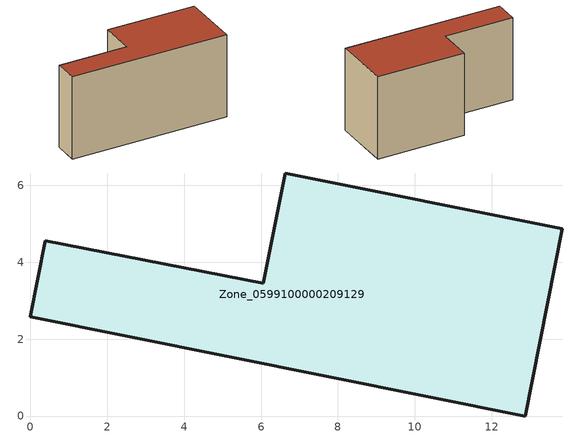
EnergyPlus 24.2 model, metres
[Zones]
Zone_0599100000209129
 floor ground (C_G): 12.87,0 0,2.58 0.39,4.56 6.06,3.45 6.63,6.32 13.83,4.87 z0
 wall outside (C_F): 6.06,3.45 0.39,4.56 0,2.58 12.87,0 13.83,4.87 6.63,6.32 6.06,3.45 z0:6.98
 roof outside (C_R): 13.83,4.87 6.63,6.32 6.06,3.45 0.39,4.56 0,2.58 12.87,0 z6.98
[BUILDING]
Pand.0599100000209129: North Axis=0; Terrain=City; Loads Convergence Tolerance Value=0.04; Temperature Convergence Tolerance Value=0.4; Solar Distribution=FullExterior; Maximum Number of Warmup Days=25; Minimum Number of Warmup Days=1
[Site:Location]
Rotterdam.The.Hague.AP_ZH_NLD Design_Conditions: Latitude=51.96; Longitude=4.45; Time Zone=1; Elevation=-4.5
[SITE:GROUNDTEMPERATURE:BUILDINGSURFACE]
18, 18, 18, 18, 18, 18, 18, 18, 18, 18, 18, 18
[MATERIAL] Thermal Absorptance=0.9; Solar Absorptance=0.7; Visible Absorptance=0.7
Name | Roughness | Thickness | Conductivity | Density | Specific Heat
G.TI.1946 | MediumSmooth | 0.15 | 1 | 540 | 1210
F.TI.1946 | Rough | 0.3 | 0.857143 | 1920 | 840
R.TI.1946 | MediumRough | 0.2 | 0.1 | 1500 | 1000
[CONSTRUCTION]
C_G: G.TI.1946
C_F: F.TI.1946
C_R: R.TI.1946
[ZONE]
Zone_0599100000209129: Type=1; Multiplier=1; Ceiling Height=Autocalculate; Volume=Autocalculate; Floor Area=autocalculate; Part of Total Floor Area=Yes
[ZONEINFILTRATION:DESIGNFLOWRATE]
Infil_Zone_0599100000209129: Zone or ZoneList or Space or SpaceList=Zone_0599100000209129; Schedule=AlwaysOn; Design Flow Rate Calculation Method=Flow/Area; Flow Rate per Floor Area=0.003; Constant Term Coefficient=1; Temperature Term Coefficient=0; Velocity Term Coefficient=0; Velocity Squared Term Coefficient=0
[HVACTEMPLATE:ZONE:IDEALLOADSAIRSYSTEM]
Zone_0599100000209129: Maximum Heating Supply Air Temperature=50; Minimum Cooling Supply Air Temperature=13; Maximum Heating Supply Air Humidity Ratio=0.0156; Minimum Cooling Supply Air Humidity Ratio=0.0077; Heating Limit=NoLimit; Cooling Limit=NoLimit; Dehumidification Control Type=ConstantSensibleHeatRatio; Cooling Sensible Heat Ratio=0.7; Dehumidification Setpoint=60; Humidification Control Type=None; Humidification Setpoint=30; Outdoor Air Method=None; Outdoor Air Flow Rate per Person=0.00944; Outdoor Air Flow Rate per Zone Floor Area=0; Outdoor Air Flow Rate per Zone=0; Demand Controlled Ventilation Type=None; Outdoor Air Economizer Type=NoEconomizer; Heat Recovery Type=None; Sensible Heat Recovery Effectiveness=0.7; Latent Heat Recovery Effectiveness=0.65
[ZONECONTROL:THERMOSTAT]
ThermostatControl_Zone_0599100000209129: Zone or ZoneList=Zone_0599100000209129; Control Type Schedule=DualSetpointControlType; Control 1=Thermostat_Zone_0599100000209129; Temperature Difference Between Cutout And Setpoint=0
[THERMOSTATSETPOINT:DUALSETPOINT]
Thermostat_Zone_0599100000209129: Heating Setpoint Temperature Schedule=HeatingSetpoint_Zone_0599100000209129; Cooling Setpoint Temperature Schedule=CoolingSetpoint_Zone_0599100000209129
[SCHEDULE:COMPACT]
HeatingSetpoint_Zone_0599100000209129: Through: 12/31, For: AllDays, Until: 24:00, 21
CoolingSetpoint_Zone_0599100000209129: Through: 12/31, For: AllDays, Until: 24:00, 24
DualSetpointControlType: Through: 12/31, For: AllDays, Until: 24:00, 4
AlwaysOn: Through: 12/31, For: AllDays, Until: 24:00, 1
